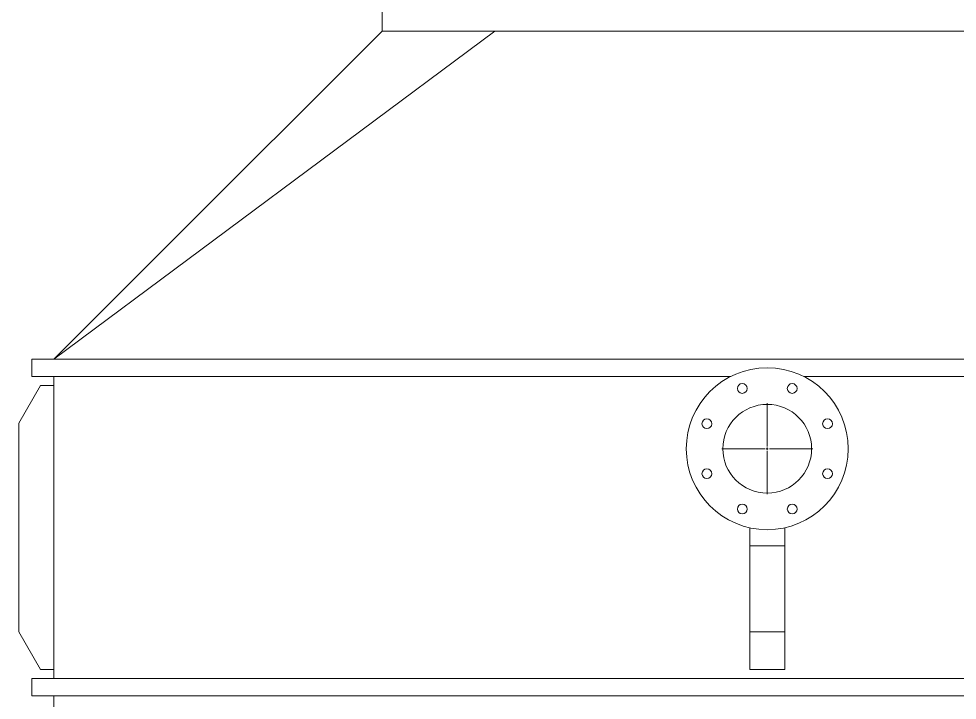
# Model space of a CAD drawing. Header units: millimetres. Extents: x 2513 to 2669, y 1505 to 1675.
# Drawn here: x 2524.67 to 2526.251, y 1511.198 to 1512.346 of the extents above; entities that cross this region are included whole.
import ezdxf

# ---------------------------------------------------------------- set-up
doc = ezdxf.new("R2010")
doc.units = ezdxf.units.MM

# ---------------------------------------------------------------- blocks, each defined once
blk = doc.blocks.new('SW_CENTERMARKSYMBOL_0')
at = {"color": 0, "linetype": 'Continuous', "lineweight": 0}
for p, q in [((0, 5), (0, 104)), ((-5, 0), (-104, 0)), ((0, 0), (-2.5, 0)), ((0, 0), (0, 2.5)), ((0, 0), (0, -2.5)), ((0, 0), (2.5, 0)), ((5, 0), (104, 0)), ((0, -5), (0, -104))]:
    blk.add_line(p, q, dxfattribs=at)

msp = doc.modelspace()

# ---------------------------------------------------------------- linework, layer by layer
at = {"color": 7, "linetype": 'Continuous', "lineweight": 15}
for p, q in [((2525.2818, 1512.3788), (2525.2818, 1512.3256)), ((2524.7289, 1511.7726), (2525.4719, 1512.3256)), ((2525.2818, 1512.3256), (2525.4719, 1512.3256)), ((2525.4719, 1512.3256), (2526.3894, 1512.3256)), ((2524.692, 1511.7432), (2524.692, 1511.7726)), ((2524.692, 1511.7726), (2527.1693, 1511.7726)), ((2524.692, 1511.7432), (2525.869, 1511.7432)), ((2524.7289, 1511.7432), (2524.7289, 1511.2344)), ((2525.9923, 1511.7432), (2527.1693, 1511.7432)), ((2524.7067, 1511.7284), (2524.6699, 1511.6646)), ((2524.7067, 1511.7284), (2524.7289, 1511.7284)), ((2524.6699, 1511.313), (2524.6699, 1511.6646)), ((2525.9012, 1511.4581), (2525.9012, 1511.4883)), ((2525.9601, 1511.4883), (2525.9601, 1511.4581)), ((2525.9012, 1511.4581), (2525.9012, 1511.313)), ((2525.9601, 1511.4581), (2525.9012, 1511.4581)), ((2525.9601, 1511.313), (2525.9601, 1511.4581)), ((2524.6699, 1511.313), (2524.7067, 1511.2492)), ((2525.9012, 1511.313), (2525.9601, 1511.313)), ((2525.9012, 1511.2492), (2525.9012, 1511.313)), ((2525.9601, 1511.313), (2525.9601, 1511.2492)), ((2524.692, 1511.2049), (2524.692, 1511.2344)), ((2524.692, 1511.2344), (2527.1693, 1511.2344)), ((2524.7067, 1511.2492), (2524.7289, 1511.2492)), ((2525.9601, 1511.2492), (2525.9012, 1511.2492)), ((2524.692, 1511.2049), (2527.1693, 1511.2049)), ((2524.7289, 1511.2049), (2524.7289, 1509.0078))]:
    msp.add_line(p, q, dxfattribs=at)
at = {"color": 7, "linetype": 'Continuous', "lineweight": 15, "flags": 128}
msp.add_lwpolyline([(2525.2818, 1512.3256), (2524.9147, 1511.9585), (2524.7289, 1511.7726)], dxfattribs=at)
at = {"color": 7, "linetype": 'Continuous', "lineweight": 15}
for centre, radius in [((2525.9307, 1511.6215), 0.1364), ((2525.8886, 1511.7231), 0.00822), ((2525.9728, 1511.7231), 0.00822), ((2525.9307, 1511.6215), 0.0748), ((2525.829, 1511.6636), 0.00822), ((2526.0323, 1511.6636), 0.00822), ((2525.829, 1511.5794), 0.00822), ((2526.0323, 1511.5794), 0.00822), ((2525.8886, 1511.5199), 0.00822), ((2525.9728, 1511.5199), 0.00822)]:
    msp.add_circle(centre, radius, dxfattribs=at)

# ---------------------------------------------------------------- block references
at = {"color": 7, "linetype": 'Continuous', "lineweight": 0, "xscale": 0.0007373010975371568, "yscale": 0.0007373010975371568, "zscale": 0.0007373010975371568}
msp.add_blockref('SW_CENTERMARKSYMBOL_0', (2525.9307, 1511.6215), dxfattribs=at)

doc.saveas('drawing.dxf')
